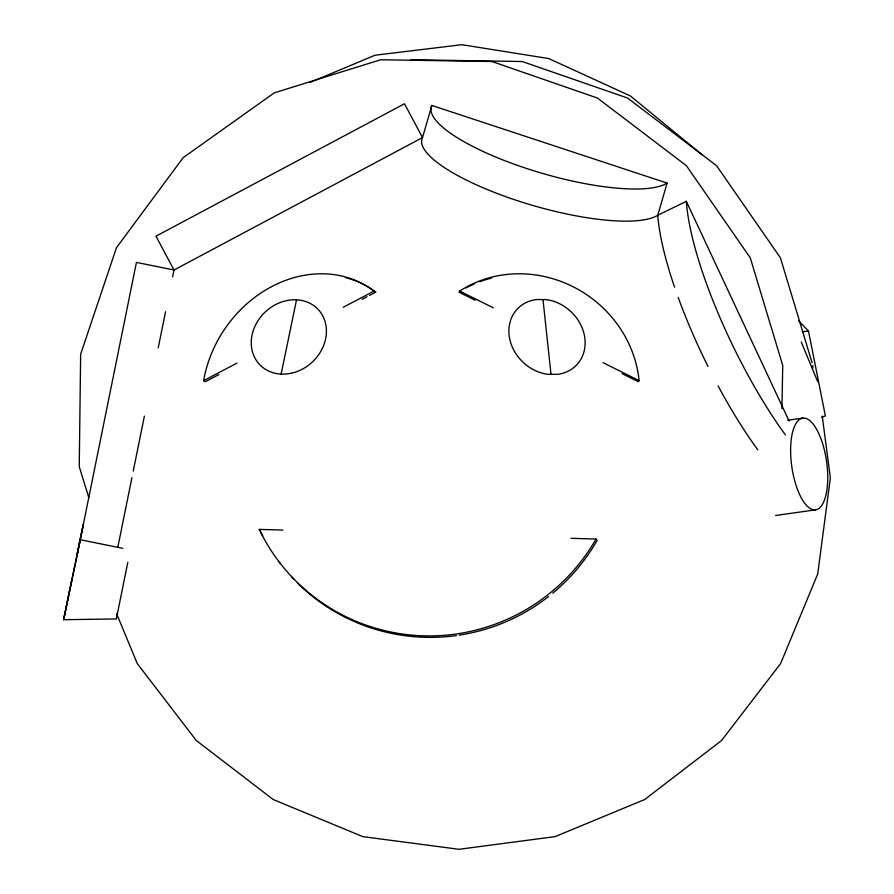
<?xml version="1.0" encoding="UTF-8"?>
<svg xmlns="http://www.w3.org/2000/svg" width="894" height="894" viewBox="0 0 894 894"><rect width="100%" height="100%" fill="white"/><g stroke="black" fill="none" stroke-linecap="round" stroke-linejoin="round"><path stroke-width="1.34" d="M781.926 408.558L782.742 365.434L750.278 257.852L686.424 165.703L597.438 98.049L492.08 61.53L380.71 59.742L274.257 92.864L183.192 157.646L116.466 247.694L80.65 354.18L79.242 466.634L88.785 497.533M812.836 368.172L812.892 365.434M74.828 566.394L136.436 262.4L174.006 270.01L422.516 137.575L431.858 105.447L667.103 183.091L657.76 215.23A179.392 45.404 64 0 0 674.579 287.164M117.807 547.329L131.921 477.675M133.251 471.116L144.392 416.112M158.216 347.878L165.546 311.738M172.62 276.827L174.006 270.01L155.981 236.184L404.49 103.76L422.516 137.575A125.439 32.843 16.2 0 0 517 200.535A125.439 32.843 16.2 0 0 657.76 215.23L686.335 201.329L789.078 420.962M127.831 562.203L116.332 618.95L63.63 619.71L72.056 578.574M77.465 553.185L80.236 539.719L122.813 548.346M74.973 565.299L63.63 619.71L83.377 524.219L77.175 553.844M281.141 374.083L296.529 299.814M622.135 373.647L638.327 381.738L639.087 380.643A115.471 107.582 34.6 0 0 572.719 286.561A115.471 107.582 34.6 0 0 459.695 291.064L458.946 292.159L475.139 300.25M218.84 374.597L205.251 381.738L203.642 380.643L236.988 363.12M343.207 307.29L374.083 291.064L375.692 292.159L369.513 295.4M362.104 299.3L367.043 296.707M309.872 82.516L374.988 55.227L461.84 44.7L548.67 58.535L630.304 95.904L701.868 154.584M821.731 417.364L825.374 415.878L808.5 331.104L798.644 320.823M787.737 420.225L802.857 418.09M775.646 515.469L815.518 509.837A46.309 17.578 82 0 0 821.139 439.233A46.309 17.578 82 0 0 790.911 442.809A46.309 17.578 82 0 0 815.518 509.837M802.343 331.741L808.5 331.104M410.849 59.742L522.23 61.53L627.588 98.049L716.575 165.703L780.428 257.852L812.087 362.774M260.288 530.857L259.226 529.393L282.884 530.075M570.975 538.311L596.03 539.026L597.091 540.479A190.903 188.98 -36.2 0 1 552.76 593.147M459.695 291.064L493.332 307.86M602.958 362.606L639.087 380.643M801.281 342.067L817.719 381.738M116.611 613.675L137.274 663.583L196.3 740.511L273.229 799.538L362.808 836.639L458.946 849.3L555.073 836.639L644.663 799.538L721.581 740.511L780.607 663.583L817.719 574.004L830.37 477.877L822.234 416.068M542.993 299.579L551.006 374.318M346.023 277.766A115.471 97.748 -55.8 0 1 359.846 282.672M361.042 283.23A115.471 97.748 -55.8 0 1 375.692 292.159M465.975 287.969A115.471 107.582 34.6 0 1 474.625 283.767M479.732 281.722A115.471 107.582 34.6 0 1 491.666 278.068M757.799 449.872A179.392 45.404 64 0 1 718.05 385.873M707.981 366.417A179.392 45.404 64 0 1 678.2 297.445M667.103 183.091A125.439 32.843 16.2 0 1 526.342 168.396A125.439 32.843 16.2 0 1 431.858 105.447M785.413 434.92A179.392 46.209 64 0 1 686.335 201.329M203.642 380.643A115.471 97.748 -55.8 0 1 271.765 286.561A115.471 97.748 -55.8 0 1 374.083 291.064M596.03 539.026A190.903 188.98 -36.2 0 1 423.722 635.835A190.903 188.98 -36.2 0 1 259.226 529.393M548.458 596.6A190.903 188.98 -36.2 0 1 459.203 635.153M456.476 635.556A190.903 188.98 -36.2 0 1 297.534 583.089M293.69 579.178A190.903 188.98 -36.2 0 1 291.813 577.178M280.314 563.522A190.903 188.98 -36.2 0 1 278.671 561.343M262.735 535.752A190.903 188.98 -36.2 0 1 260.892 532.086M546.323 299.602L536.478 299.524A40.766 34.844 43 0 0 509.301 336.669A40.766 34.844 43 0 0 547.676 374.295L557.521 374.374A40.766 34.844 43 0 0 584.71 337.228A40.766 34.844 43 0 0 546.323 299.602M290.93 373.301A40.196 34.352 -43 0 0 320.298 312.006A40.196 34.352 -43 0 0 255.282 325.539A40.196 34.352 -43 0 0 290.93 373.301"/></g></svg>
